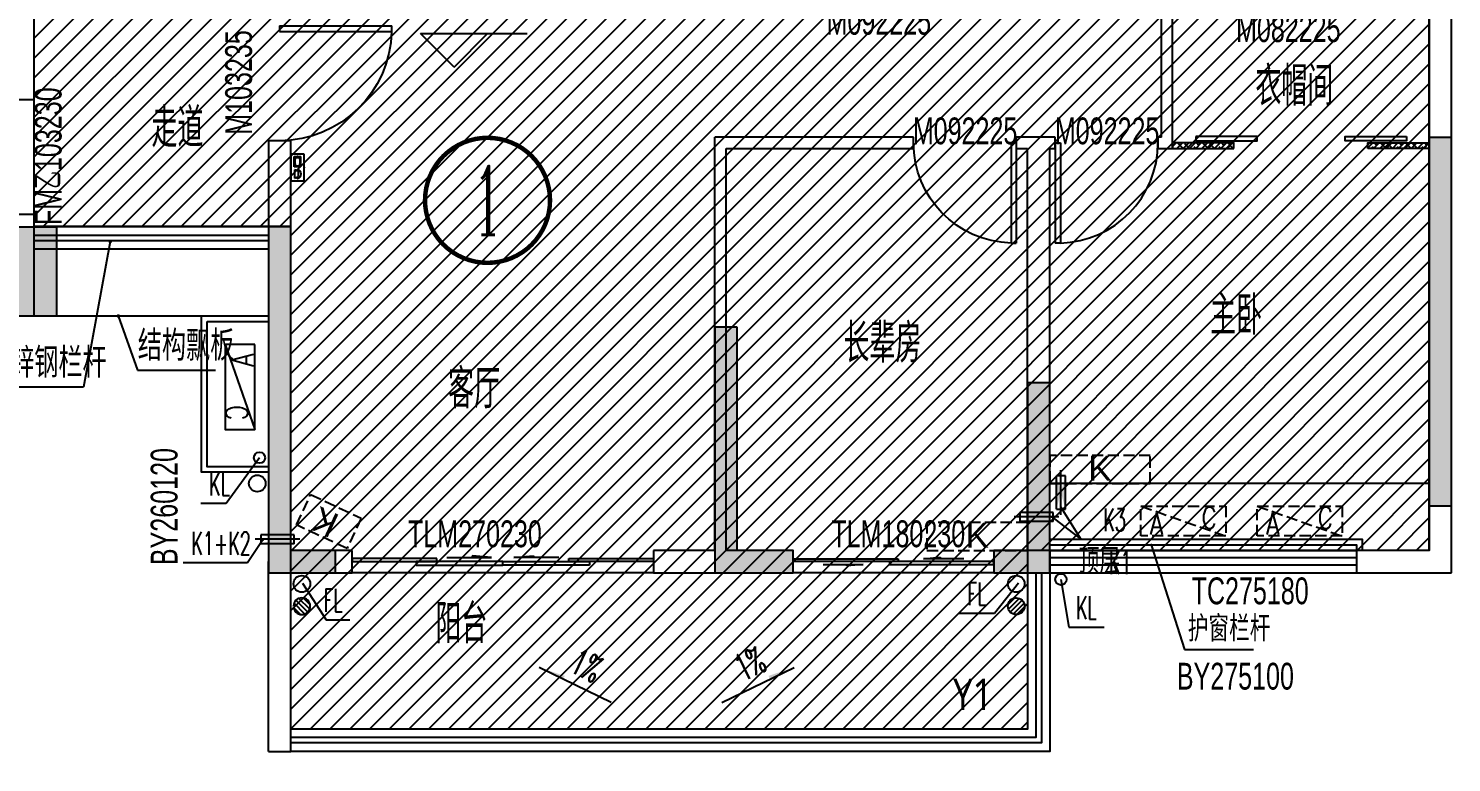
# Model space of a CAD drawing. Header units: millimetres. Extents: x -235126 to 312941, y -228449 to 114042.
# Drawn here: x -92346 to -79596, y -145037 to -138462 of the extents above; entities that cross this region are included whole.
import ezdxf
from ezdxf.enums import TextEntityAlignment as Align
from ezdxf.lldxf.tags import DXFTag

# ---------------------------------------------------------------- set-up
doc = ezdxf.new("R2010")
doc.units = ezdxf.units.MM
doc.header["$LTSCALE"] = 800
doc.linetypes.add('DASH', pattern=[0.35, 0.25, -0.1])
for name, color, linetype in [('_WALL', 6, 'Continuous'), ('_景森-地漏', 7, 'Continuous'), ('_景森-废水立管', 4, 'Continuous'), ('_景森-空调冷凝立管', 116, 'Continuous'), ('_景森-雨水立管', 231, 'Continuous'), ('BALCONY', 3, 'Continuous'), ('b景森a-标高', 131, 'Continuous'), ('EQUIP-照明', 3, 'Continuous'), ('FF-DOOR-门扇', 2, 'Continuous'), ('FF-完成面1', 3, 'Continuous'), ('f景森a-房名', 61, 'Continuous'), ('f景森a-符号', 125, 'Continuous'), ('k景森a-看线', 1, 'Continuous'), ('k景森a-空调', 15, 'Continuous'), ('l景森a-栏杆', 54, 'Continuous'), ('m景森a-门窗', 2, 'Continuous'), ('m景森a-门窗编号', 51, 'Continuous'), ('PUB_TEXT', 7, 'Continuous'), ('s景森a-索引', 123, 'Continuous'), ('TEL_TEXT', 7, 'Continuous'), ('TEXT', 7, 'Continuous'), ('t景森a-砼', 6, 'Continuous'), ('WALL', 4, 'Continuous'), ('暖通意见', 90, 'Continuous'), ('留孔', 1, 'Continuous')]:
    doc.layers.add(name, color=color, linetype=linetype)
doc.styles.add('_TCH_DIM', font='TXT', dxfattribs={"width": 0.65, "bigfont": 'HZTXT'})
doc.styles.add('_TCH_LABEL', font='COMPLEX', dxfattribs={"bigfont": 'GBCBIG'})
doc.styles.add('_TEL_DIM', font='SIMPLEX', dxfattribs={"width": 0.8, "height": 3.5, "bigfont": 'HZTXT'})
doc.styles.add('DIM_FONT', font='simplex_.ttf', dxfattribs={"width": 0.7, "bigfont": 'GBCBIG'})
doc.styles.get("Standard").update_dxf_attribs({"font": 'arial.ttf'})
doc.styles.add('景森-黑体', font='')
doc.styles.add('景森尺寸字体', font='景森细字型.SHX', dxfattribs={"width": 0.7, "bigfont": '景森汉字.shx'})
doc.styles.add('景森细字体', font='景森细字型.SHX', dxfattribs={"width": 0.85, "bigfont": '景森汉字.shx'})
doc.styles.get('景森-黑体').set_extended_font_data('Microsoft YaHei')
tags = doc.linetypes.add('HIDDEN2', pattern=[0.1875, 0.125, -0.0625]).pattern_tags.tags
tags[6:7] = [DXFTag(74, 4), DXFTag(75, 0), DXFTag(340, '0'), DXFTag(46, 1.0), DXFTag(50, 0.0), DXFTag(44, 0.0), DXFTag(45, 0.0)]
tags[4:5] = [DXFTag(74, 4), DXFTag(75, 0), DXFTag(340, '0'), DXFTag(46, 1.0), DXFTag(50, 0.0), DXFTag(44, 0.0), DXFTag(45, 0.0)]

# ---------------------------------------------------------------- blocks, each defined once
blk = doc.blocks.new('景森门窗编号01')
at = {"layer": 'm景森a-门窗编号', "style": '景森尺寸字体', "width": 0.7}
blk.add_attdef('门窗编号', text='', height=2.4, dxfattribs=at).set_placement((0, 0), align=Align.MIDDLE)
blk = doc.blocks.new('dilou')
at = {"color": 7, "linetype": 'Continuous'}
for p, q in [((-148, 25), (-25, 148)), ((-140, -54), (54, 140)), ((-106, -106), (106, 106)), ((-54, -140), (140, 54)), ((25, -148), (148, -25))]:
    blk.add_line(p, q, dxfattribs=at)
blk.add_circle((0, 0), 150, dxfattribs=at)
blk = doc.blocks.new('A$C6474651F')
at = {"layer": '留孔'}
blk.add_line((40, 0), (40, 400), dxfattribs=at)
at = {"layer": '留孔', "linetype": 'HIDDEN2', "ltscale": 0.5}
for p, q in [((0, 50), (0, 350)), ((0, 350), (80, 350)), ((80, 50), (80, 350)), ((80, 50), (0, 50))]:
    blk.add_line(p, q, dxfattribs=at)
blk.add_solid([(80, 50), (80, 350), (0, 350), (0, 50)], dxfattribs=at)
blk = doc.blocks.new('$equip$00001887')
at = {"color": 0, "linetype": 'Continuous'}
for p, q in [((-0.75, 0.5), (0.75, 0.5)), ((-0.75, -0.5), (-0.75, 0.5)), ((-0.631, 0.015), (-0.533, 0.015)), ((-0.59, -0.215), (-0.51, 0.09)), ((-0.51, 0.09), (-0.51, 0.09)), ((-0.51, 0.09), (-0.215, 0.09)), ((-0.215, 0.09), (-0.135, -0.215)), ((-0.193, 0.015), (-0.095, 0.015)), ((0.027, 0.263), (0.027, -0.256)), ((0.027, 0.263), (0.61, 0.263)), ((0.081, 0.166), (0.16, 0.185)), ((0.081, 0.166), (0.081, -0.159)), ((0.16, 0.185), (0.222, 0.199)), ((0.222, 0.199), (0.273, 0.207)), ((0.273, 0.207), (0.319, 0.21)), ((0.319, 0.21), (0.364, 0.207)), ((0.364, 0.207), (0.415, 0.199)), ((0.415, 0.199), (0.477, 0.185)), ((0.477, 0.185), (0.556, 0.166)), ((0.556, -0.159), (0.556, 0.166)), ((0.61, -0.256), (0.61, 0.263)), ((0.75, 0.5), (0.75, -0.5)), ((0.75, -0.5), (-0.75, -0.5)), ((-0.135, -0.215), (-0.59, -0.215)), ((0.027, -0.256), (0.61, -0.256)), ((0.16, -0.179), (0.081, -0.159)), ((0.222, -0.193), (0.16, -0.179)), ((0.273, -0.201), (0.222, -0.193)), ((0.319, -0.204), (0.273, -0.201)), ((0.364, -0.201), (0.319, -0.204)), ((0.415, -0.193), (0.364, -0.201)), ((0.477, -0.179), (0.415, -0.193)), ((0.556, -0.159), (0.477, -0.179))]:
    blk.add_line(p, q, dxfattribs=at)
blk.add_arc((-0.363, -0.017), 0.27, 6.98974, 173.01026, dxfattribs=at)
for p in [(-0.75, 0), (0, 0.5), (0.75, 0), (0, -0.5)]:
    blk.add_point(p)
at = {"layer": 'TEL_TEXT', "style": '_TEL_DIM', "flags": 1}
blk.add_attdef('A', text='', height=0.00002, dxfattribs=at).set_placement((0, 0), align=Align.MIDDLE_CENTER)
blk = doc.blocks.new('$equip_U$00000120(黎汉威)')
at = {"color": 0, "linetype": 'Continuous'}
for p, q in [((-0.472, 0.63), (0.473, 0.63)), ((-0.472, 0), (-0.472, 0.63)), ((0.473, 0.63), (0.473, 0)), ((0.473, 0), (-0.472, 0)), ((-0.397, 0.325), (-0.336, 0.325)), ((-0.372, 0.18), (-0.321, 0.372)), ((-0.085, 0.18), (-0.372, 0.18)), ((-0.321, 0.372), (-0.321, 0.372)), ((-0.321, 0.372), (-0.136, 0.372)), ((-0.136, 0.372), (-0.085, 0.18)), ((-0.121, 0.325), (-0.06, 0.325)), ((0.017, 0.48), (0.017, 0.153)), ((0.017, 0.48), (0.384, 0.48)), ((0.017, 0.153), (0.384, 0.153)), ((0.051, 0.419), (0.101, 0.432)), ((0.051, 0.419), (0.051, 0.215)), ((0.101, 0.202), (0.051, 0.215)), ((0.101, 0.432), (0.14, 0.44)), ((0.14, 0.194), (0.101, 0.202)), ((0.14, 0.44), (0.172, 0.446)), ((0.172, 0.188), (0.14, 0.194)), ((0.172, 0.446), (0.201, 0.447)), ((0.201, 0.187), (0.172, 0.188)), ((0.201, 0.447), (0.229, 0.446)), ((0.229, 0.188), (0.201, 0.187)), ((0.229, 0.446), (0.262, 0.44)), ((0.262, 0.194), (0.229, 0.188)), ((0.262, 0.44), (0.301, 0.432)), ((0.301, 0.202), (0.262, 0.194)), ((0.301, 0.432), (0.35, 0.419)), ((0.35, 0.215), (0.301, 0.202)), ((0.35, 0.215), (0.35, 0.419)), ((0.384, 0.153), (0.384, 0.48))]:
    blk.add_line(p, q, dxfattribs=at)
blk.add_arc((-0.228, 0.304), 0.17, 6.9897, 173.0103, dxfattribs=at)
for p in [(0, 0.63), (-0.472, 0.315), (0, 0), (0.473, 0.315)]:
    blk.add_point(p)
at = {"xscale": 0.6300000000264845, "yscale": 0.6300000000264845, "zscale": 0.6300000000264845}
blk.add_blockref('$equip$00001887', (0, 0.315), dxfattribs=at)
at = {"color": 7, "style": '_TEL_DIM', "flags": 1}
blk.add_attdef('A', text='', height=0.0000377, dxfattribs=at).set_placement((0, 0), align=Align.MIDDLE_CENTER)
at = {"layer": 'TEL_TEXT', "style": '_TEL_DIM', "flags": 1}
blk.add_attdef('A', text='', height=0.0000126, dxfattribs=at).set_placement((0, 0.315), align=Align.MIDDLE_CENTER)
blk = doc.blocks.new('景森-挂式空调-01')
at = {"layer": 'k景森a-空调', "linetype": 'DASH', "ltscale": 0.5}
blk.add_lwpolyline([(-550, 0), (-550, 250), (350, 250), (350, 0)], close=True, dxfattribs=at)
at = {"layer": 'k景森a-空调', "text_generation_flag": 4}
blk.add_text('K', height=225, rotation=180, dxfattribs=at).set_placement((5, 24))
blk = doc.blocks.new('1232141sasdas')
at = {"linetype": 'DASH', "ltscale": 0.5}
blk.add_lwpolyline([(210866, 108496), (211366, 108496), (211366, 108196), (210866, 108196)], close=True, dxfattribs=at)
blk.add_text('K', height=225).set_placement((211040, 108253))
blk = doc.blocks.new('rgg')
at = {"layer": '暖通意见', "linetype": 'DASH', "ltscale": 0.5}
blk.add_line((0, 267), (760, 0), dxfattribs=at)
blk.add_lwpolyline([(0, 0), (0, 267), (760, 267), (760, 0)], close=True, dxfattribs=at)
at = {"layer": '暖通意见', "style": 'DIM_FONT', "width": 0.8}
for s, p in [('C', (680, 162)), ('A', (197, 110))]:
    blk.add_text(s, height=192, dxfattribs=at).set_placement(p, align=Align.MIDDLE_RIGHT)
blk = doc.blocks.new('regergr')
at = {"layer": '暖通意见', "ltscale": 0.5}
blk.add_line((0, 267), (760, 0), dxfattribs=at)
blk.add_lwpolyline([(0, 0), (0, 267), (760, 267), (760, 0)], close=True, dxfattribs=at)
at = {"layer": '暖通意见', "style": 'DIM_FONT', "width": 0.8}
for s, p in [('C', (680, 162)), ('A', (197, 110))]:
    blk.add_text(s, height=192, dxfattribs=at).set_placement(p, align=Align.MIDDLE_RIGHT)
blk = doc.blocks.new('$TCHSYS$WIN2D')
for p, q in [((-0.5, 0.5), (0.5, 0.5)), ((-0.5, 0.5), (-0.5, -0.5)), ((0.5, 0.5), (0.5, -0.5)), ((0.5, 0.1667), (-0.5, 0.1667)), ((0.5, -0.1667), (-0.5, -0.1667)), ((-0.5, -0.5), (0.5, -0.5))]:
    blk.add_line(p, q)
blk = doc.blocks.new('$DorLib2D$00000001')
at = {"layer": 'FF-DOOR-门扇'}
for p, q in [((0.45, 0.975), (0.5, 0.975)), ((0.45, 0), (0.45, 0.975)), ((0.5, 0), (0.5, 0.975)), ((0.5, 0), (0.45, 0))]:
    blk.add_line(p, q, dxfattribs=at)
at = {"layer": 'FF-DOOR-门扇', "color": 8, "linetype": 'HIDDEN2'}
blk.add_arc((0.475, 0), 0.975, 91.4693, 180, dxfattribs=at)
blk = doc.blocks.new('$DorLib2D$00000138')
at = {"color": 0, "linetype": 'Continuous'}
for p, q in [((-0.2875, 0), (-0.2875, 0.1538)), ((-0.2875, 0.1538), (0, 0.1538)), ((0, 0.1538), (0, 0)), ((0.2875, 0.1538), (0, 0.1538)), ((0.2875, 0), (0.2875, 0.1538)), ((-0.5, -0.1399), (-0.5, 0)), ((-0.5, 0), (-0.2187, 0)), ((0, 0), (-0.2875, 0)), ((-0.2187, 0), (-0.2187, -0.1399)), ((0, 0), (0.2875, 0)), ((0.2187, 0), (0.2187, -0.1399)), ((0.5, 0), (0.2187, 0)), ((0.5, 0), (0.5, -0.1946)), ((0.5, -0.1399), (0.5, 0)), ((-0.2187, -0.1399), (-0.5, -0.1399)), ((0.2187, -0.1399), (0.5, -0.1399)), ((-0.1857, -0.186), (-0.037, -0.186)), ((-0.037, -0.186), (-0.1019, -0.2583)), ((-0.1019, -0.2583), (-0.1019, -0.186)), ((0.1857, -0.186), (0.037, -0.186)), ((0.037, -0.186), (0.1019, -0.2583)), ((0.1019, -0.2583), (0.1019, -0.186))]:
    blk.add_line(p, q, dxfattribs=at)
blk = doc.blocks.new('$DorLib2D$00000131')
at = {"color": 0, "linetype": 'Continuous'}
for p, q in [((0.15, 0.125), (0.2319, 0.1973)), ((0.2319, 0.1973), (0.2319, 0.125)), ((-0.5, 0.125), (-0.5, 0)), ((0.0192, 0.125), (-0.5, 0.125)), ((0.0192, 0), (0.0192, 0.125)), ((0.35, 0.125), (0.15, 0.125)), ((-0.5, 0), (0.0192, 0)), ((-0.024, 0), (0.5, 0)), ((-0.024, -0.125), (-0.024, 0)), ((0.5, 0), (0.5, -0.125)), ((-0.35, -0.125), (-0.15, -0.125)), ((-0.2319, -0.1973), (-0.2319, -0.125)), ((-0.15, -0.125), (-0.2319, -0.1973)), ((0.5, -0.125), (-0.024, -0.125))]:
    blk.add_line(p, q, dxfattribs=at)
blk = doc.blocks.new('1T4标准层墙柱布置图')
at = {"layer": 't景森a-砼'}
h = blk.add_hatch(color=8, dxfattribs=at)
h.dxf.hatch_style = 1
h.paths.add_polyline_path([(-126240, -13403), (-126440, -13403), (-126440, -15603), (-125740, -15603), (-125740, -15403), (-126240, -15403)])
h.paths.add_polyline_path([(-130240, -12503), (-130440, -12503), (-130440, -15603), (-129840, -15603), (-129840, -15403), (-130240, -15403)])
h.paths.add_polyline_path([(-147680, 2427), (-147468, 2215), (-149589, 94), (-149730, 235), (-148175, 1791), (-148245, 1862)])
h.paths.add_polyline_path([(-140609, -8886), (-138629, -6907), (-139053, -6482), (-138912, -6341), (-138346, -6907), (-139142, -7703), (-134260, -7703), (-134260, -7903), (-139342, -7903), (-140467, -9028)])
h.paths.add_polyline_path([(-141640, -10118), (-142023, -9735), (-142164, -9876), (-141882, -10159), (-142871, -11149), (-142730, -11291), (-141940, -10501), (-141640, -10501)])
h.paths.add_polyline_path([(-135040, -26303), (-135040, -24103), (-135240, -24103), (-135240, -25603), (-135340, -25603), (-135340, -26303)])
h.paths.add_polyline_path([(-148440, -26303), (-148440, -24103), (-148240, -24103), (-148240, -25603), (-148140, -25603), (-148140, -26303)])
h.paths.add_polyline_path([(-141840, -14903), (-141640, -14903), (-141640, -15703), (-146140, -15703), (-146140, -15503), (-141840, -15503)])
h.paths.add_polyline_path([(-145063, -48), (-144639, -472), (-144851, -684), (-145134, -401), (-147114, -2381), (-147256, -2240)])
h.paths.add_polyline_path([(-138040, -17303), (-138040, -20453), (-137840, -20453), (-137840, -17503), (-137340, -17503), (-137340, -17303)])
h.paths.add_polyline_path([(-133790, -17503), (-136540, -17503), (-136540, -17303), (-133790, -17303)])
h.paths.add_polyline_path([(-131640, -26303), (-131640, -23053), (-131440, -23053), (-131440, -25503), (-131340, -25503), (-131340, -26303)])
h.paths.add_polyline_path([(-153761, -4078), (-153973, -3866), (-153407, -3300), (-153337, -3371), (-150508, -543), (-150367, -684)])
h.paths.add_polyline_path([(-149766, -8073), (-148847, -8993), (-148705, -8851), (-149094, -8462), (-147751, -7119), (-147892, -6977), (-149235, -8321), (-149624, -7932)])
h.paths.add_polyline_path([(-133990, -19153), (-133990, -20453), (-133790, -20453), (-133790, -19353), (-133190, -19353), (-133190, -19153)])
h.paths.add_polyline_path([(-142447, -2805), (-141740, -3512), (-141882, -3654), (-142164, -3371), (-144144, -5351), (-144286, -5210), (-142306, -3230), (-142589, -2947)])
h.paths.add_polyline_path([(-149165, -4149), (-151498, -6482), (-151039, -6942), (-150826, -6730), (-151145, -6412), (-149023, -4290)])
h.paths.add_polyline_path([(-132740, -7303), (-131990, -7303), (-131990, -7503), (-132540, -7503), (-132540, -10603), (-132740, -10603)])
h.paths.add_polyline_path([(-132340, -13303), (-132740, -13303), (-132740, -12503), (-132340, -12503)])
h.paths.add_polyline_path([(-142240, -25203), (-141240, -25203), (-141240, -25003), (-141640, -25003), (-141640, -23053), (-141840, -23053), (-141840, -25003), (-142240, -25003)])
h.paths.add_polyline_path([(-137840, -25203), (-137840, -23053), (-138040, -23053), (-138040, -25003), (-138540, -25003), (-138540, -25203)])
h.paths.add_polyline_path([(-145640, -25203), (-145640, -23053), (-145440, -23053), (-145440, -25003), (-144940, -25003), (-144940, -25203)])
h.paths.add_polyline_path([(-151840, -26303), (-151840, -23053), (-152040, -23053), (-152040, -25503), (-152140, -25503), (-152140, -26303)])
h.paths.add_polyline_path([(-146266, -11573), (-143225, -8533), (-143366, -8392), (-146266, -11291), (-146796, -10760), (-146937, -10902)])
h.paths.add_polyline_path([(-127240, -7303), (-127240, -10603), (-127440, -10603), (-127440, -7503), (-127940, -7503), (-127940, -7303)])
h.paths.add_polyline_path([(-149440, -21553), (-152040, -21553), (-152040, -22103), (-151840, -22103), (-151840, -21753), (-149440, -21753)])
h.paths.add_polyline_path([(-134260, -10603), (-138820, -10603), (-138820, -10403), (-134260, -10403)])
h.paths.add_polyline_path([(-149690, -17503), (-146940, -17503), (-146940, -17303), (-149690, -17303)])
h.paths.add_polyline_path([(-149490, -19153), (-149490, -20453), (-149690, -20453), (-149690, -19353), (-150290, -19353), (-150290, -19153)])
h.paths.add_polyline_path([(-131440, -22103), (-131440, -21553), (-134040, -21553), (-134040, -21753), (-131640, -21753), (-131640, -22103)])
h.paths.add_polyline_path([(-123940, -15403), (-123940, -15603), (-123440, -15603), (-123440, -13903), (-123640, -13903), (-123640, -15403)])
h.paths.add_polyline_path([(-145440, -17303), (-145440, -20453), (-145640, -20453), (-145640, -17503), (-146140, -17503), (-146140, -17303)])
h.paths.add_polyline_path([(-139440, -15703), (-134640, -15703), (-134640, -13103), (-135340, -13103), (-135340, -13303), (-134840, -13303), (-134840, -15503), (-139240, -15503), (-139240, -13303), (-138740, -13303), (-138740, -13103), (-139440, -13103)])
h.paths.add_polyline_path([(-119840, -8403), (-120440, -8403), (-120440, -8603), (-120040, -8603), (-120040, -10603), (-119840, -10603)])
h.paths.add_polyline_path([(-122140, -7303), (-122440, -7303), (-122440, -10603), (-122240, -10603), (-122240, -8103), (-122140, -8103)])
h.paths.add_polyline_path([(-119840, -11703), (-120040, -11703), (-120040, -15003), (-119840, -15003)])
at = {"layer": '_WALL', "linetype": 'ByBlock'}
for points in [[(-119840, -11703), (-120040, -11703), (-120040, -15003), (-119840, -15003), (-119840, -11703)], [(-123940, -15403), (-123940, -15603), (-123440, -15603), (-123440, -13903), (-123640, -13903), (-123640, -15403), (-123940, -15403)]]:
    blk.add_lwpolyline(points, dxfattribs=at)
for points in [[(-132340, -13303), (-132740, -13303), (-132740, -12503), (-132340, -12503)], [(-130240, -12503), (-130440, -12503), (-130440, -15603), (-129840, -15603), (-129840, -15403), (-130240, -15403)], [(-126240, -13403), (-126440, -13403), (-126440, -15603), (-125740, -15603), (-125740, -15403), (-126240, -15403)]]:
    blk.add_lwpolyline(points, close=True, dxfattribs=at)

msp = doc.modelspace()

# ---------------------------------------------------------------- hatches: boundary and pattern name
h = msp.add_hatch()
h.set_pattern_fill('ANSI31', color=8, scale=1000, style=0)
h.set_pattern_definition([(45, (-92296.46, -144736.55), (-88.38835, 88.38835), [])])
h.paths.add_polyline_path([(-92296.5, -140236.6), (-92296.5, -135236.6), (-89996.5, -135236.6), (-89996.5, -134036.6), (-87196.5, -134036.6), (-87196.5, -135236.6), (-85296.5, -135236.6), (-85296.5, -134636.6), (-82196.5, -134636.6), (-82196.5, -136336.6), (-79796.5, -136336.6), (-79796.5, -143136.6), (-83396.5, -143136.6), (-83396.5, -144736.6), (-89996.5, -144736.6), (-89996.5, -140236.6)])
at = {"layer": 'FF-完成面1'}
h = msp.add_hatch(dxfattribs=at)
h.set_pattern_fill('ANSI38', color=75, scale=25, style=0)
h.set_pattern_definition([(45, (-112758.17, -139536.526), (-28.0633, 28.0633), []), (135, (-112758.17, -139536.526), (-84.1899, 28.0633), [99.21875, -59.53125])])
h.paths.add_polyline_path([(-81546.5, -139486.5), (-81546.5, -139536.5), (-82096.5, -139536.5), (-82096.5, -139486.5)])
h = msp.add_hatch(dxfattribs=at)
h.set_pattern_fill('ANSI38', color=75, scale=25, style=0)
h.set_pattern_definition([(45, (-114083.217, -139536.526), (-28.0633, 28.0633), []), (135, (-114083.217, -139536.526), (-84.1899, 28.0633), [99.21875, -59.53125])])
h.paths.add_polyline_path([(-80346.4, -139536.5), (-80346.4, -139486.5), (-79796.5, -139486.5), (-79796.5, -139536.5)])
at = {"layer": 'f景森a-符号'}
for points in [[(-87771.8, -144185.2), (-87555.6, -144289.6), (-87541.7, -144260.7)], [(-85486.5, -144185.2), (-85702.6, -144289.6), (-85716.5, -144260.7)]]:
    msp.add_hatch(color=256, dxfattribs=at).paths.add_polyline_path(points)

# ---------------------------------------------------------------- linework, layer by layer
msp.add_lwpolyline([(-92296.5, -140236.6), (-92296.5, -135236.6), (-89996.5, -135236.6), (-89996.5, -134036.6), (-87196.5, -134036.6), (-87196.5, -135236.6), (-85296.5, -135236.6), (-85296.5, -134636.6), (-82196.5, -134636.6), (-82196.5, -136336.6), (-79796.5, -136336.6), (-79796.5, -143136.6), (-83396.5, -143136.6), (-83396.5, -144736.6), (-89996.5, -144736.6), (-89996.5, -140236.6)], close=True)
at = {"layer": '_景森-废水立管'}
for centre in [(-89896.5, -143436.6), (-83496.5, -143436.6)]:
    msp.add_circle(centre, 75, dxfattribs=at)
at = {"layer": '_景森-空调冷凝立管'}
for centre in [(-90276.5, -142306.6), (-83096.5, -143396.6)]:
    msp.add_circle(centre, 50, dxfattribs=at)
at = {"layer": '_景森-雨水立管'}
msp.add_circle((-90296.4, -142536.6), 75, dxfattribs=at)
at = {"layer": 'BALCONY'}
msp.add_lwpolyline([(-92296.5, -140436.6), (-90196.5, -140436.6)], dxfattribs=at)
at = {"layer": 'b景森a-标高'}
for p, q in [((-88533.4, -138807.4), (-88833.4, -138507.4)), ((-88833.4, -138507.4), (-87877.8, -138507.4)), ((-88533.4, -138807.4), (-88233.4, -138507.4))]:
    msp.add_line(p, q, dxfattribs=at)
at = {"layer": 'FF-DOOR-门扇'}
for points in [[(-81888.7, -139429.3), (-81888.7, -139469.3), (-81338.7, -139469.3), (-81338.7, -139429.3)], [(-80000.5, -139429.3), (-80000.5, -139469.3), (-80550.5, -139469.3), (-80550.5, -139429.3)]]:
    msp.add_lwpolyline(points, close=True, dxfattribs=at)
at = {"layer": 'FF-完成面1'}
for points in [[(-81546.5, -139536.5), (-81546.5, -139486.5), (-82096.5, -139486.5), (-82096.5, -139536.5)], [(-80346.4, -139536.5), (-80346.4, -139486.5), (-79796.5, -139486.5), (-79796.5, -139536.5)]]:
    msp.add_lwpolyline(points, close=True, dxfattribs=at)
at = {"layer": 'f景森a-符号', "const_width": 40}
msp.add_lwpolyline([(-87673.5, -140000.9, 1), (-88793.5, -140000.9, 1)], format="xyb", close=True, dxfattribs=at)
at = {"layer": 'f景森a-符号'}
for points in [[(-87124.4, -144497.7), (-87771.8, -144185.2)], [(-86133.8, -144497.7), (-85486.5, -144185.2)]]:
    msp.add_lwpolyline(points, dxfattribs=at)
at = {"layer": 'k景森a-看线'}
for p, q in [((-92296.5, -140236.6), (-90196.5, -140236.6)), ((-92296.5, -140436.6), (-90196.5, -140436.6)), ((-92296.5, -141036.6), (-90796.5, -141036.6)), ((-90746.5, -141086.6), (-90196.5, -141086.6))]:
    msp.add_line(p, q, dxfattribs=at)
for points in [[(-90196.5, -142336.6), (-90196.5, -142436.6), (-90796.5, -142436.6), (-90796.5, -141036.6), (-90196.5, -141036.6)], [(-90196.5, -142386.6), (-90746.5, -142386.6), (-90746.5, -141086.6)], [(-83196.5, -143336.6), (-83196.5, -144936.6), (-89996.5, -144936.6)], [(-83396.5, -143336.6), (-83396.5, -144736.6), (-89996.5, -144736.6)]]:
    msp.add_lwpolyline(points, dxfattribs=at)
at = {"layer": 'l景森a-栏杆'}
for p, q in [((-92296.5, -140311.6), (-90196.5, -140311.6)), ((-92296.5, -140361.6), (-90196.5, -140361.6))]:
    msp.add_line(p, q, dxfattribs=at)
for points in [[(-83196.5, -143036.6), (-83196.5, -143036.6), (-80396.5, -143036.6), (-80396.5, -143136.6)], [(-83196.5, -143086.6), (-83196.5, -143086.6), (-80446.5, -143086.6), (-80446.5, -143136.6)], [(-83321.5, -143336.6), (-83321.5, -144811.6), (-89996.5, -144811.6)], [(-83271.5, -143336.6), (-83271.5, -144861.6), (-89996.5, -144861.6)]]:
    msp.add_lwpolyline(points, dxfattribs=at)
at = {"layer": 'm景森a-门窗'}
for p, q in [((-79796.5, -142536.6), (-83196.5, -142536.6)), ((-86746.5, -143336.6), (-89446.5, -143336.6)), ((-83696.5, -143336.6), (-85496.5, -143336.6))]:
    msp.add_line(p, q, dxfattribs=at)
at = {"layer": 's景森a-索引'}
for p, q in [((-91613.9, -140368.8), (-91854, -141674.5)), ((-91613.9, -140368.8), (-91854, -141674.5)), ((-91541.5, -141036.6), (-91368.2, -141521.2)), ((-91541.5, -141036.6), (-91368.2, -141521.2)), ((-91368.2, -141521.2), (-90670.2, -141521.2)), ((-91854, -141674.5), (-93242.4, -141674.5)), ((-90276.5, -142306.6), (-90575.4, -142716.5)), ((-90575.4, -142716.5), (-90801.1, -142716.5)), ((-83096.5, -142750.4), (-82918.5, -143036.6)), ((-83177, -142836.6), (-82918.5, -143036.6)), ((-90247.7, -143043.1), (-90385, -143247)), ((-82918.5, -143036.6), (-82452.4, -143036.6)), ((-82287.4, -143086.6), (-81987.5, -144024.7)), ((-90385, -143247), (-90959.9, -143247)), ((-89890.1, -143429.3), (-89679, -143757.7)), ((-83477.2, -143429.3), (-83690.8, -143700.4)), ((-83096.5, -143396.6), (-83026.1, -143823.1)), ((-89679, -143757.7), (-89466.2, -143757.7)), ((-83690.8, -143700.4), (-84007.1, -143700.4)), ((-83026.1, -143823.1), (-82709.8, -143823.1)), ((-81987.5, -144024.7), (-81371, -144024.7))]:
    msp.add_line(p, q, dxfattribs=at)
for points, const_width in [([(-91612.4, -140360.9, 1), (-91615.3, -140376.6, 1)], 16), ([(-91612.4, -140360.9, 1), (-91615.3, -140376.6, 1)], 16), ([(-91544.2, -141029, 1), (-91538.8, -141044.1, 1)], 16), ([(-91544.2, -141029, 1), (-91538.8, -141044.1, 1)], 16), ([(-83099.3, -142745.9, 1), (-83093.6, -142755, 1)], 10.7), ([(-83181.3, -142833.3, 1), (-83172.8, -142839.8, 1)], 10.7), ([(-90244.8, -143038.7, 1), (-90250.7, -143047.5, 1)], 10.7), ([(-82289, -143081.5, 1), (-82285.8, -143091.6, 1)], 10.7)]:
    msp.add_lwpolyline(points, format="xyb", close=True, dxfattribs=dict(at, const_width=const_width))
at = {"layer": 'WALL'}
for p, q in [((-92296.5, -139096.6), (-92296.5, -138236.6)), ((-82196.5, -139436.6), (-82196.5, -138336.6)), ((-82096.5, -139536.6), (-82096.5, -138336.6)), ((-79796.5, -143136.6), (-79796.5, -138336.6)), ((-79596.5, -143336.6), (-79596.5, -138236.6)), ((-92496.5, -139096.6), (-92296.5, -139096.6)), ((-89996.5, -139466.6), (-90196.5, -139466.6)), ((-90196.5, -139466.6), (-90196.5, -143236.6)), ((-89996.5, -143136.6), (-89996.5, -139466.6)), ((-86196.5, -143136.6), (-86196.5, -139436.6)), ((-84416.5, -139436.6), (-86196.5, -139436.6)), ((-84416.5, -139536.6), (-84416.5, -139436.6)), ((-83296.5, -139436.6), (-83496.5, -139436.6)), ((-83496.5, -139436.6), (-83496.5, -139536.6)), ((-83146.5, -139436.6), (-83296.5, -139436.6)), ((-83146.5, -139536.6), (-83146.5, -139436.6)), ((-82196.5, -139436.6), (-82226.5, -139436.6)), ((-82226.5, -139436.6), (-82226.5, -139536.6)), ((-86096.5, -143136.6), (-86096.5, -139536.6)), ((-86096.5, -139536.6), (-84416.5, -139536.6)), ((-83496.5, -139536.6), (-83396.5, -139536.6)), ((-83396.5, -143136.6), (-83396.5, -139536.6)), ((-83196.5, -143136.6), (-83196.5, -139536.6)), ((-83196.5, -139536.6), (-83146.5, -139536.6)), ((-82226.5, -139536.6), (-82096.5, -139536.6)), ((-92296.5, -140126.6), (-92496.5, -140126.6)), ((-92296.5, -141036.6), (-92296.5, -140126.6)), ((-92496.5, -141036.6), (-92296.5, -141036.6)), ((-89446.5, -143136.6), (-89996.5, -143136.6)), ((-89446.5, -143336.6), (-89446.5, -143136.6)), ((-86196.5, -143136.6), (-86746.5, -143136.6)), ((-86746.5, -143136.6), (-86746.5, -143336.6)), ((-85496.5, -143136.6), (-86096.5, -143136.6)), ((-85496.5, -143336.6), (-85496.5, -143136.6)), ((-83396.5, -143136.6), (-83696.5, -143136.6)), ((-83696.5, -143136.6), (-83696.5, -143336.6)), ((-83196.5, -143336.6), (-83196.5, -143136.6)), ((-79796.5, -143136.6), (-80446.5, -143136.6)), ((-80446.5, -143136.6), (-80446.5, -143336.6)), ((-90196.5, -144936.6), (-90196.5, -143236.6)), ((-89996.5, -143336.6), (-89446.5, -143336.6)), ((-89996.5, -144936.6), (-89996.5, -143336.6)), ((-86746.5, -143336.6), (-86096.5, -143336.6)), ((-86096.5, -143336.6), (-85496.5, -143336.6)), ((-83696.5, -143336.6), (-83296.5, -143336.6)), ((-83296.5, -143336.6), (-83196.5, -143336.6)), ((-80446.5, -143336.6), (-79596.5, -143336.6)), ((-90196.5, -144936.6), (-89996.5, -144936.6))]:
    msp.add_line(p, q, dxfattribs=at)

# ---------------------------------------------------------------- block references
at = {"layer": '_WALL'}
msp.add_blockref('1T4标准层墙柱布置图', (40243.6, -127734), dxfattribs=at)
at = {"layer": '_景森-地漏', "yscale": 0.5, "zscale": 0.5}
for p, xscale in [((-89896.5, -143636.6), -0.5), ((-83496.5, -143636.6), 0.5)]:
    msp.add_blockref('dilou', p, dxfattribs=dict(at, xscale=xscale))
at = {"layer": 'EQUIP-照明', "xscale": -253.96824, "yscale": 190.47624, "zscale": 309.6576, "rotation": 270}
msp.add_blockref('$equip_U$00000120(黎汉威)', (-89996.5, -139706.6), dxfattribs=at)
at = {"layer": 'k景森a-空调', "xscale": -1}
for name, p, rotation in [('regergr', (-90317.1, -141292.5), 90), ('景森-挂式空调-01', (-82846.5, -142536.6), 359.999999999992), ('景森-挂式空调-01', (-83946.5, -143136.6), 359.999999999992)]:
    msp.add_blockref(name, p, dxfattribs=dict(at, rotation=rotation))
at = {"layer": 'k景森a-空调', "rotation": 155.0001613274778}
msp.add_blockref('1232141sasdas', (147469.6, -133904.3), dxfattribs=at)
at = {"layer": 'k景森a-空调'}
for p in [(-82378.9, -143007.1), (-81337.3, -143007.1)]:
    msp.add_blockref('rgg', p, dxfattribs=at)
at = {"layer": 'm景森a-门窗', "zscale": 200}
for name, p, xscale, yscale, rotation in [('$DorLib2D$00000001', (-90096.5, -138951.6), 1030, -1030, 90), ('$TCHSYS$WIN2D', (-81821.5, -143236.6), -2750, -200, 180), ('$DorLib2D$00000138', (-88096.5, -143236.6), 2700, 200, 179.9999999999983), ('$DorLib2D$00000131', (-84596.5, -143236.6), 1800, 200, 180.0000000000024)]:
    msp.add_blockref(name, p, dxfattribs=dict(at, xscale=xscale, yscale=yscale, rotation=rotation))
at = {"layer": 'm景森a-门窗', "yscale": -920, "zscale": 100}
for p, xscale in [((-83956.5, -139486.6), 920), ((-82686.5, -139486.6), -920)]:
    msp.add_blockref('$DorLib2D$00000001', p, dxfattribs=dict(at, xscale=xscale))
at = {"layer": 'm景森a-门窗编号', "ltscale": 2, "xscale": 100, "yscale": 100, "zscale": 100}
for p, values in [((-84727.5, -138397.3), {'门窗编号': 'M092225'}), ((-81058.9, -138463.1), {'门窗编号': 'M082225'}), ((-83955, -139378.8), {'门窗编号': 'M092225'}), ((-88346.5, -142987.9), {'门窗编号': 'TLM270230'}), ((-84553.3, -142987.9), {'门窗编号': 'TLM180230'})]:
    msp.add_blockref('景森门窗编号01', p, dxfattribs=at).add_auto_attribs(values)
at = {"layer": 'm景森a-门窗编号', "ltscale": 2}
ref = msp.add_blockref('景森门窗编号01', (-90464.1, -138945.6), dxfattribs=dict(at, xscale=-100, yscale=100, zscale=100, rotation=90))
ref.add_attrib('门窗编号', 'M103235', dxfattribs={"height": 240, "rotation": 90, "style": '景森尺寸字体', "width": 0.7}).set_placement((-90464.1, -138945.6), align=Align.MIDDLE)
ref = msp.add_blockref('景森门窗编号01', (-92169.9, -139606), dxfattribs=dict(at, xscale=-100, yscale=100, zscale=100, rotation=90))
ref.add_attrib('门窗编号', 'FM乙103230', dxfattribs={"height": 240, "rotation": 90, "style": '景森尺寸字体', "width": 0.7}).set_placement((-92169.9, -139606), align=Align.MIDDLE)
ref = msp.add_blockref('景森门窗编号01', (-82682.5, -139378.8), dxfattribs=dict(at, xscale=-100, yscale=100, zscale=100))
ref.add_attrib('门窗编号', 'M092225', dxfattribs={"height": 240, "style": '景森尺寸字体', "width": 0.7}).set_placement((-82682.5, -139378.8), align=Align.MIDDLE)
ref = msp.add_blockref('景森门窗编号01', (-91131.2, -142744.4), dxfattribs=dict(at, xscale=-100, yscale=100, zscale=100, rotation=90))
ref.add_attrib('门窗编号', 'BY260120', dxfattribs={"height": 240, "rotation": 90, "style": '景森尺寸字体', "width": 0.7}).set_placement((-91131.2, -142744.4), align=Align.MIDDLE)
ref = msp.add_blockref('景森门窗编号01', (-81400.7, -143498.7), dxfattribs=dict(at, xscale=-100, yscale=100, zscale=100))
ref.add_attrib('门窗编号', 'TC275180', dxfattribs={"height": 240, "style": '景森尺寸字体', "width": 0.7}).set_placement((-81400.7, -143498.7), align=Align.MIDDLE)
ref = msp.add_blockref('景森门窗编号01', (-81533.1, -144263.2), dxfattribs=dict(at, xscale=-100, yscale=100, zscale=100))
ref.add_attrib('门窗编号', 'BY275100', dxfattribs={"height": 240, "style": '景森尺寸字体', "width": 0.7}).set_placement((-81533.1, -144263.2), align=Align.MIDDLE)
at = {"layer": 'TEXT', "xscale": -1}
for p, rotation in [((-83056.5, -142818), 359.999999999992), ((-83115, -142796.6), 90), ((-89915, -142996.6), 90)]:
    msp.add_blockref('A$C6474651F', p, dxfattribs=dict(at, rotation=rotation))

# ---------------------------------------------------------------- texts
at = {"layer": 'f景森a-房名'}
for s, height, style, width, p in [('衣帽间', 350, '景森细字体', 0.7, (-81353.3, -139152.7)), ('走道', 350, '景森细字体', 0.7, (-91244.1, -139525.2)), ('主卧', 350, '景森细字体', 0.7, (-81759.5, -141206.6)), ('长辈房', 350, '景森细字体', 0.7, (-85044.6, -141455.6)), ('客厅', 350, '景森细字体', 0.7, (-88586.3, -141864.1)), ('阳台', 350, '景森细字体', 0.7, (-88700.2, -143968.3)), ('Y1', 280, '景森-黑体', 0.85, (-84062.2, -144565))]:
    msp.add_text(s, height=height, dxfattribs=dict(at, style=style, width=width)).set_placement(p)
at = {"layer": 'PUB_TEXT', "style": '_TCH_LABEL'}
msp.add_text('1', height=617.7, dxfattribs=at).set_placement((-88365.9, -140309.8), (-88101.2, -140309.8), align=Align.FIT)
at = {"layer": 'PUB_TEXT', "style": '_TCH_DIM'}
for s, height, width, p in [('结构飘板', 270.07, 0.8, (-91366.6, -141437.2)), ('装配式锌钢栏杆', 270.07, 0.8, (-93158.4, -141590.5)), ('KL', 204, 0.564706, (-90729.1, -142644.5)), ('K3', 204, 0.564706, (-82716.4, -142964.6)), ('K1+K2', 204, 0.564706, (-90887.9, -143175)), ('顶层', 231.49, 0.8, (-82936.7, -143348.6)), ('K1', 204, 0.564706, (-82667.1, -143348.6)), ('FL', 204, 0.564706, (-83935.1, -143628.4)), ('FL', 204, 0.564706, (-89702.8, -143685.7)), ('KL', 204, 0.564706, (-82962.9, -143751.1)), ('护窗栏杆', 231.49, 0.8, (-81959.8, -143952.7))]:
    msp.add_text(s, height=height, dxfattribs=dict(at, width=width)).set_placement(p)
at = {"layer": 'PUB_TEXT', "style": '_TCH_DIM', "width": 0.564706}
for rotation, p in [(334.23477, (-87509.5, -144218.5)), (25.76523, (-85944.6, -144313.1))]:
    msp.add_text('1%', height=238, rotation=rotation, dxfattribs=at).set_placement(p)

doc.saveas('drawing.dxf')
